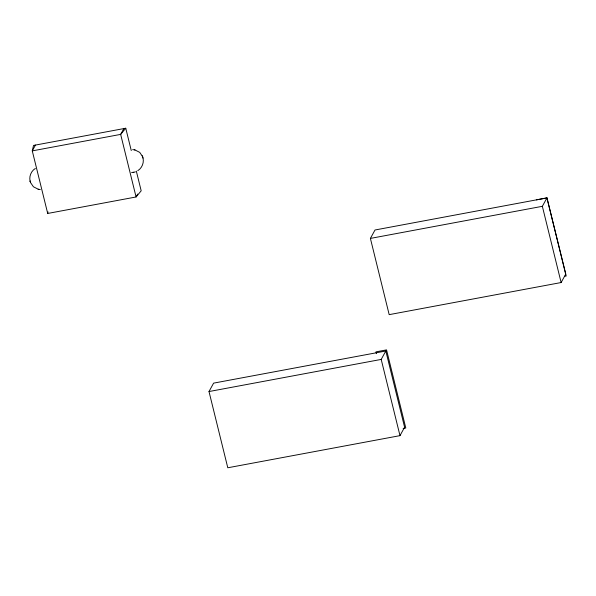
<?xml version="1.0" encoding="UTF-8"?>
<svg xmlns="http://www.w3.org/2000/svg" width="596" height="596" viewBox="0 0 596 596"><rect width="100%" height="100%" fill="white"/><g stroke="black" fill="none" stroke-linecap="round" stroke-linejoin="round"><path stroke-width="0.89" d="M136.335 171.141L141.185 190.809L136.082 196.971L47.702 213.457L48.06 211.9M35.455 145.074L32.273 150.877L47.702 213.457M123.834 128.587L120.66 134.391L136.082 196.971L137.669 194.072M209.002 391.542L213.614 383.131L385.813 351.007L404.602 427.235L399.99 435.646L227.791 467.771L209.002 391.542L381.202 359.418L385.813 351.007M536.378 199.869L546.949 197.902L565.738 274.123L561.127 282.541L389.181 314.643L370.399 238.415L375.011 229.996L546.957 197.894L566.2 276.008L564.442 276.335M561.127 282.541L542.353 206.313L546.957 197.894M125.756 128.229L120.66 134.391L32.273 150.877L33.532 145.431L125.756 128.229L131.269 150.579M35.365 168.445C31.104 171.037 28.876 176.528 30.158 181.355M137.758 170.702C142.019 168.102 144.247 162.619 142.965 157.791M135.411 171.834L133.69 172.289M370.399 238.415L542.353 206.313M403.149 428.487L405.794 427.995L386.543 349.882L375.972 351.856L376.419 353.651M131.582 172.453L133.37 172.333M133.213 172.363L133.847 172.259M132.647 149.663L134.487 149.827M40.319 189.483L38.636 189.319M134.845 149.894L139.725 152.375L142.608 156.636M30.515 182.51L33.398 186.764L38.278 189.245M134.331 149.797L134.994 149.924M38.129 189.223L38.792 189.349M142.429 156.189L142.206 155.698M142.66 156.793L143.04 158.096M30.113 181.177L30.463 182.346M142.548 156.48L142.712 156.927M30.411 182.212L30.575 182.659M30.083 181.05L30.195 181.497M381.202 359.418L399.99 435.646"/></g></svg>
